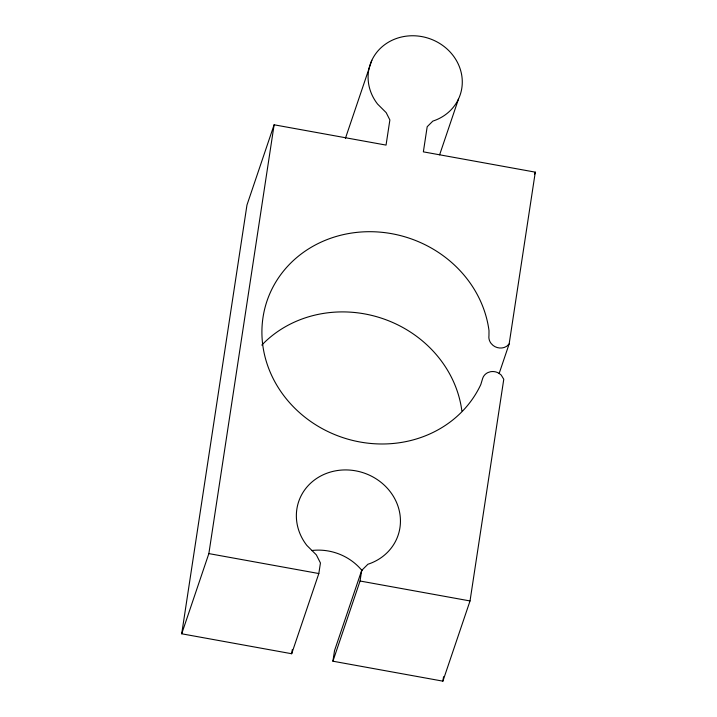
<?xml version="1.0" encoding="UTF-8"?>
<svg xmlns="http://www.w3.org/2000/svg" width="717" height="717" viewBox="0 0 717 717"><rect width="100%" height="100%" fill="white"/><g stroke="black" fill="none" stroke-linecap="round" stroke-linejoin="round"><path stroke-width="1.08" d="M509.142 343.972L506.722 346.284L504.185 347.485A11.257 10.289 18.7 0 1 493.135 345.486L491.1 343.443A11.257 10.289 18.7 0 1 488.958 335.646L489.003 330.654A114.944 105.085 18.7 0 0 324.129 240.787A114.944 105.085 18.7 0 0 298.164 411.424A114.944 105.085 18.7 0 0 480.802 384.563L482.622 378.54A11.158 10.199 18.7 0 1 487.838 372.598L490.518 371.72A11.158 10.199 18.7 0 1 498.898 373.243L501.174 375.009L503.773 379.257L470.029 600.945L442.882 681.15L332.912 661.208L334.516 650.66L361.664 570.454L367.902 564.252A52.484 47.985 18.7 0 0 394.771 498.763A52.484 47.985 18.7 0 0 320.822 475.954A52.484 47.985 18.7 0 0 306.84 545.413L316.367 554.904L320.436 562.979L318.823 573.537L291.676 653.734L181.706 633.792L246.971 204.999L274.118 124.794L386.051 145.094L389.878 119.963L386.194 112.659L377.572 104.064A47.501 43.423 18.7 0 1 390.227 41.21A47.501 43.423 18.7 0 1 457.15 61.85A47.501 43.423 18.7 0 1 432.835 121.11L427.189 126.73L423.362 151.852L535.294 172.152L509.142 343.972L499.14 373.521M181.706 633.792L208.853 553.596L274.118 124.794M291.676 653.734L292.321 649.512M332.912 661.208L360.059 581.012L361.664 570.454M442.882 681.15L443.554 676.74M345.397 138.399L371.836 60.3M439.611 154.845L458.539 98.919M534.577 174.258L535.294 172.152M208.853 553.596L318.823 573.537M360.059 581.012L470.029 600.945M311.563 550.548A52.484 47.985 18.7 0 1 362.184 570.768M261.795 345.101A114.944 105.085 18.7 0 1 381.372 318.151A114.944 105.085 18.7 0 1 461.856 410.85"/></g></svg>
